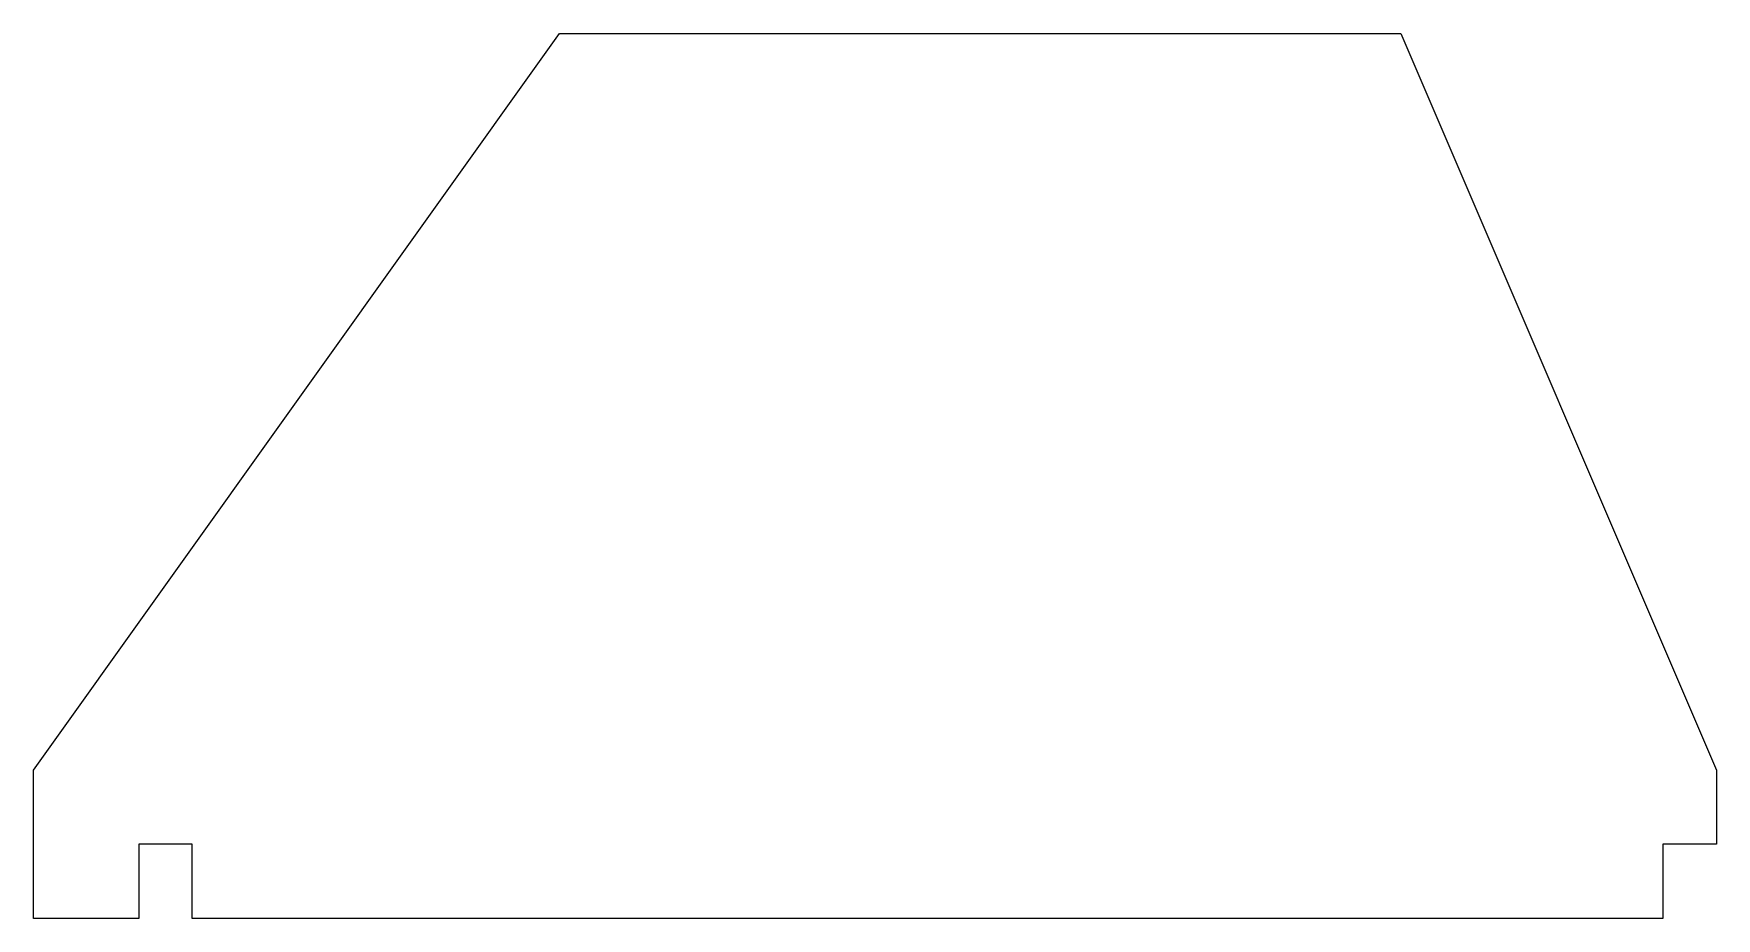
# Model space of a CAD drawing. Header units: millimetres. Extents: x 0 to 406, y -36 to 178.
import ezdxf

# ---------------------------------------------------------------- set-up
doc = ezdxf.new("R2010")
doc.units = ezdxf.units.MM
doc.layers.add('Body', color=7, linetype='CONTINUOUS')

msp = doc.modelspace()

# ---------------------------------------------------------------- linework, layer by layer
at = {"layer": 'Body'}
for p, q in [((0, 0), (127, 177.8)), ((0, 0, 5.8), (127, 177.8, 5.8)), ((0, 0), (127, 177.8)), ((0, 0, 5.8), (127, 177.8, 5.8)), ((127, 177.8), (127, 177.8, 5.8)), ((127, 177.8), (127, 177.8, 5.8)), ((127, 177.8), (330.2, 177.8)), ((127, 177.8, 5.8), (330.2, 177.8, 5.8)), ((127, 177.8), (330.2, 177.8)), ((127, 177.8, 5.8), (330.2, 177.8, 5.8)), ((330.2, 177.8), (330.2, 177.8, 5.8)), ((330.2, 177.8), (330.2, 177.8, 5.8)), ((330.2, 177.8), (406.4, 0)), ((330.2, 177.8, 5.8), (406.4, 0, 5.8)), ((330.2, 177.8), (406.4, 0)), ((330.2, 177.8, 5.8), (406.4, 0, 5.8)), ((0, 0), (0, 0, 5.8)), ((0, -35.8), (0, 0)), ((0, -35.8, 5.8), (0, 0, 5.8)), ((0, 0), (0, 0, 5.8)), ((0, -35.8), (0, 0)), ((0, -35.8, 5.8), (0, 0, 5.8)), ((406.4, 0), (406.4, 0, 5.8)), ((406.4, 0), (406.4, 0, 5.8)), ((406.4, 0), (406.4, -17.9)), ((406.4, 0, 5.8), (406.4, -17.9, 5.8)), ((406.4, 0), (406.4, -17.9)), ((406.4, 0, 5.8), (406.4, -17.9, 5.8)), ((25.4, -17.9), (25.4, -17.9, 5.8)), ((38.3, -17.9), (25.4, -17.9)), ((38.3, -17.9, 5.8), (25.4, -17.9, 5.8)), ((25.4, -17.9), (25.4, -17.9, 5.8)), ((25.4, -17.9), (25.4, -35.8)), ((25.4, -17.9, 5.8), (25.4, -35.8, 5.8)), ((38.3, -17.9), (25.4, -17.9)), ((25.4, -17.9), (25.4, -35.8)), ((38.3, -17.9, 5.8), (25.4, -17.9, 5.8)), ((25.4, -17.9, 5.8), (25.4, -35.8, 5.8)), ((38.3, -17.9), (38.3, -17.9, 5.8)), ((38.3, -35.8), (38.3, -17.9)), ((38.3, -35.8, 5.8), (38.3, -17.9, 5.8)), ((38.3, -17.9), (38.3, -17.9, 5.8)), ((38.3, -35.8), (38.3, -17.9)), ((38.3, -35.8, 5.8), (38.3, -17.9, 5.8)), ((393.5, -17.9), (393.5, -17.9, 5.8)), ((406.4, -17.9), (393.5, -17.9)), ((406.4, -17.9, 5.8), (393.5, -17.9, 5.8)), ((393.5, -17.9), (393.5, -17.9, 5.8)), ((393.5, -17.9), (393.5, -35.8)), ((393.5, -17.9, 5.8), (393.5, -35.8, 5.8)), ((406.4, -17.9), (393.5, -17.9)), ((393.5, -17.9), (393.5, -35.8)), ((406.4, -17.9, 5.8), (393.5, -17.9, 5.8)), ((393.5, -17.9, 5.8), (393.5, -35.8, 5.8)), ((406.4, -17.9), (406.4, -17.9, 5.8)), ((406.4, -17.9), (406.4, -17.9, 5.8)), ((0, -35.8), (0, -35.8, 5.8)), ((0, -35.8), (0, -35.8, 5.8)), ((25.4, -35.8), (0, -35.8)), ((25.4, -35.8, 5.8), (0, -35.8, 5.8)), ((25.4, -35.8), (0, -35.8)), ((25.4, -35.8, 5.8), (0, -35.8, 5.8)), ((25.4, -35.8), (25.4, -35.8, 5.8)), ((25.4, -35.8), (25.4, -35.8, 5.8)), ((38.3, -35.8), (38.3, -35.8, 5.8)), ((393.5, -35.8), (38.3, -35.8)), ((393.5, -35.8, 5.8), (38.3, -35.8, 5.8)), ((38.3, -35.8), (38.3, -35.8, 5.8)), ((393.5, -35.8), (38.3, -35.8)), ((393.5, -35.8, 5.8), (38.3, -35.8, 5.8)), ((393.5, -35.8), (393.5, -35.8, 5.8)), ((393.5, -35.8), (393.5, -35.8, 5.8))]:
    msp.add_line(p, q, dxfattribs=at)

doc.saveas('drawing.dxf')
